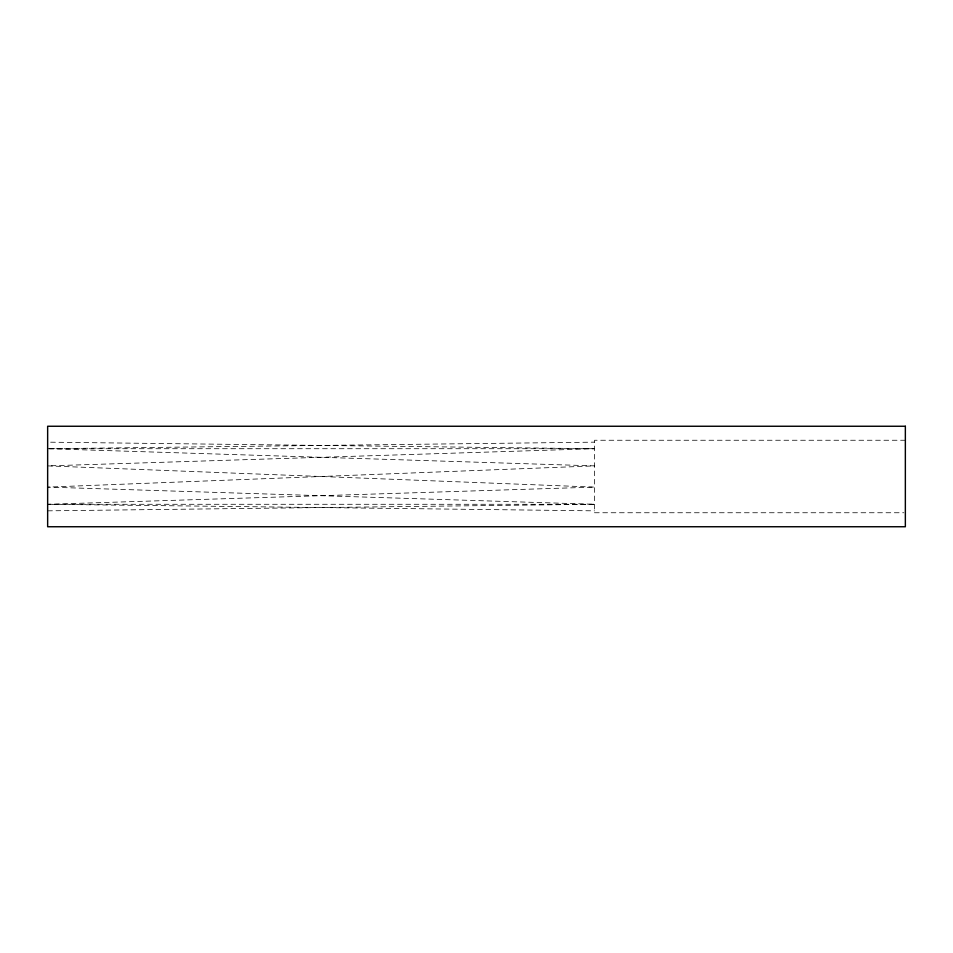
<?xml version="1.0" encoding="UTF-8"?>
<svg xmlns="http://www.w3.org/2000/svg" width="953" height="953" viewBox="0 0 953 953"><rect width="100%" height="100%" fill="white"/><g stroke="black" fill="none" stroke-linecap="round" stroke-linejoin="round"><path stroke-width="0.71" stroke-dasharray="4.76 3.57" d="M50.628 442.192L594.565 448.72L47.65 465.886L594.565 487.114L47.65 504.28L594.565 510.844M47.65 510.844L594.565 504.28L47.65 487.114L594.565 465.886L47.65 448.72L594.565 442.156M905.35 440.25L594.565 440.25L594.565 512.75L903.861 512.75M47.65 448.72L594.565 448.72M47.65 504.28L594.565 504.28"/><path stroke-width="1.43" d="M905.35 426.253L47.65 426.253L47.65 526.747L905.35 526.747L905.35 426.253"/></g></svg>
